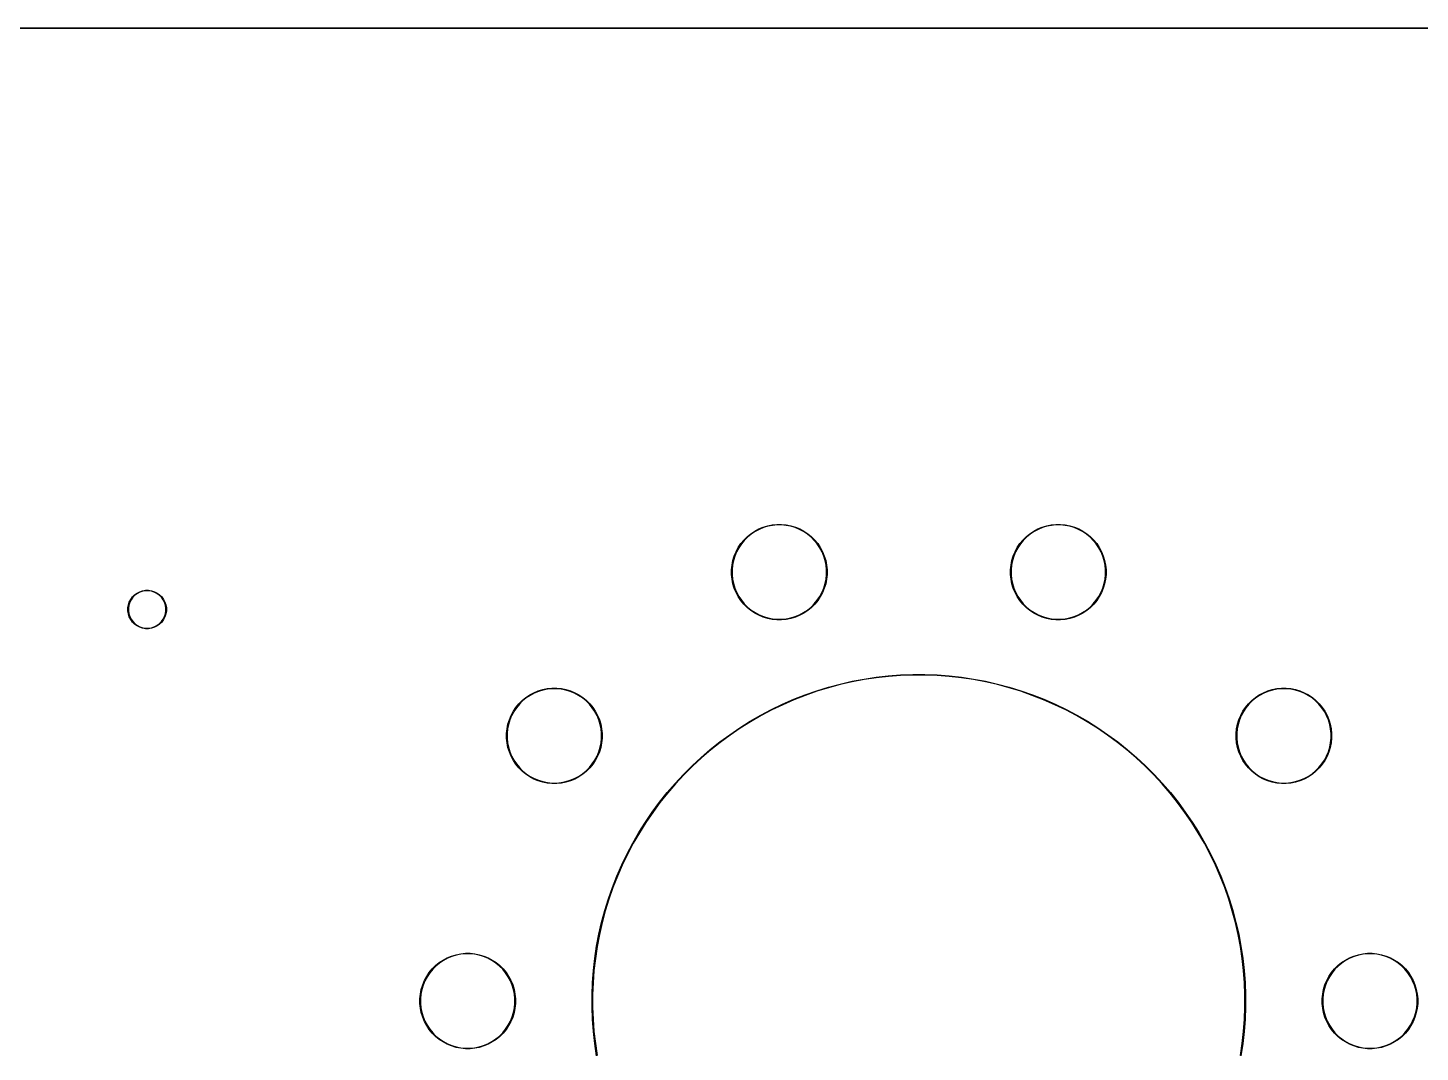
# Model space of a CAD drawing. Header units: millimetres. Extents: x 20 to 825, y -184 to -20.
# Drawn here: x 196.2 to 313.5, y -106.3 to -20 of the extents above; entities that cross this region are included whole.
import ezdxf

# ---------------------------------------------------------------- set-up
doc = ezdxf.new("R2010")
doc.units = ezdxf.units.MM
doc.layers.add('Edge.Cuts', color=254, linetype='CONTINUOUS', true_color=0xd0d2cd)

msp = doc.modelspace()

# ---------------------------------------------------------------- linework, layer by layer
at = {"layer": 'Edge.Cuts', "linetype": 'CONTINUOUS'}
for p, q in [((20, -19.975), (825, -19.975)), ((824.975, -20.025), (20.025, -20.025)), ((257.779091, -62.211443), (258.144018, -62.060285)), ((258.159248, -62.102849), (257.798419, -62.252309)), ((258.144018, -62.060285), (258.522005, -61.945624)), ((258.532989, -61.989475), (258.159248, -62.102849)), ((258.522005, -61.945624), (258.90941, -61.868565)), ((258.916043, -61.913281), (258.532989, -61.989475)), ((258.90941, -61.868565), (259.302503, -61.829848)), ((259.304721, -61.875), (258.916043, -61.913281)), ((259.302503, -61.829848), (259.697497, -61.829848)), ((259.695279, -61.875), (259.304721, -61.875)), ((260.083957, -61.913281), (259.695279, -61.875)), ((259.697497, -61.829848), (260.09059, -61.868565)), ((260.467011, -61.989475), (260.083957, -61.913281)), ((260.09059, -61.868565), (260.477995, -61.945624)), ((260.840752, -62.102849), (260.467011, -61.989475)), ((260.477995, -61.945624), (260.855982, -62.060285)), ((261.201581, -62.252309), (260.840752, -62.102849)), ((260.855982, -62.060285), (261.220909, -62.211443)), ((281.279091, -62.211443), (281.644018, -62.060285)), ((281.659248, -62.102849), (281.298419, -62.252309)), ((281.644018, -62.060285), (282.022005, -61.945624)), ((282.032989, -61.989475), (281.659248, -62.102849)), ((282.022005, -61.945624), (282.40941, -61.868565)), ((282.416043, -61.913281), (282.032989, -61.989475)), ((282.40941, -61.868565), (282.802503, -61.829848)), ((282.804721, -61.875), (282.416043, -61.913281)), ((282.802503, -61.829848), (283.197497, -61.829848)), ((283.195279, -61.875), (282.804721, -61.875)), ((283.583957, -61.913281), (283.195279, -61.875)), ((283.197497, -61.829848), (283.59059, -61.868565)), ((283.967011, -61.989475), (283.583957, -61.913281)), ((283.59059, -61.868565), (283.977995, -61.945624)), ((284.340752, -62.102849), (283.967011, -61.989475)), ((283.977995, -61.945624), (284.355982, -62.060285)), ((284.701581, -62.252309), (284.340752, -62.102849)), ((284.355982, -62.060285), (284.720909, -62.211443)), ((256.26709, -63.45231), (256.517672, -63.146975)), ((256.551167, -63.177334), (256.303399, -63.479239)), ((256.517672, -63.146975), (256.796975, -62.867672)), ((256.827334, -62.901167), (256.551167, -63.177334)), ((256.796975, -62.867672), (257.10231, -62.61709)), ((257.129239, -62.653399), (256.827334, -62.901167)), ((257.10231, -62.61709), (257.430736, -62.397642)), ((257.453977, -62.436417), (257.129239, -62.653399)), ((257.430736, -62.397642), (257.779091, -62.211443)), ((257.798419, -62.252309), (257.453977, -62.436417)), ((261.546023, -62.436417), (261.201581, -62.252309)), ((261.220909, -62.211443), (261.569264, -62.397642)), ((261.870761, -62.653399), (261.546023, -62.436417)), ((261.569264, -62.397642), (261.89769, -62.61709)), ((262.172666, -62.901167), (261.870761, -62.653399)), ((261.89769, -62.61709), (262.203025, -62.867672)), ((262.448833, -63.177334), (262.172666, -62.901167)), ((262.203025, -62.867672), (262.482328, -63.146975)), ((262.696601, -63.479239), (262.448833, -63.177334)), ((262.482328, -63.146975), (262.73291, -63.45231)), ((279.76709, -63.45231), (280.017672, -63.146975)), ((280.051167, -63.177334), (279.803399, -63.479239)), ((280.017672, -63.146975), (280.296975, -62.867672)), ((280.327334, -62.901167), (280.051167, -63.177334)), ((280.296975, -62.867672), (280.60231, -62.61709)), ((280.629239, -62.653399), (280.327334, -62.901167)), ((280.60231, -62.61709), (280.930736, -62.397642)), ((280.953977, -62.436417), (280.629239, -62.653399)), ((280.930736, -62.397642), (281.279091, -62.211443)), ((281.298419, -62.252309), (280.953977, -62.436417)), ((285.046023, -62.436417), (284.701581, -62.252309)), ((284.720909, -62.211443), (285.069264, -62.397642)), ((285.370761, -62.653399), (285.046023, -62.436417)), ((285.069264, -62.397642), (285.39769, -62.61709)), ((285.672666, -62.901167), (285.370761, -62.653399)), ((285.39769, -62.61709), (285.703025, -62.867672)), ((285.948833, -63.177334), (285.672666, -62.901167)), ((285.703025, -62.867672), (285.982328, -63.146975)), ((286.196601, -63.479239), (285.948833, -63.177334)), ((285.982328, -63.146975), (286.23291, -63.45231)), ((255.595624, -64.872005), (255.710285, -64.494018)), ((255.710285, -64.494018), (255.861443, -64.129091)), ((255.902309, -64.148419), (255.752849, -64.509248)), ((255.861443, -64.129091), (256.047642, -63.780736)), ((256.086417, -63.803977), (255.902309, -64.148419)), ((256.047642, -63.780736), (256.26709, -63.45231)), ((256.303399, -63.479239), (256.086417, -63.803977)), ((262.913583, -63.803977), (262.696601, -63.479239)), ((262.73291, -63.45231), (262.952358, -63.780736)), ((263.097691, -64.148419), (262.913583, -63.803977)), ((262.952358, -63.780736), (263.138557, -64.129091)), ((263.247151, -64.509248), (263.097691, -64.148419)), ((263.138557, -64.129091), (263.289715, -64.494018)), ((263.289715, -64.494018), (263.404376, -64.872005)), ((279.095624, -64.872005), (279.210285, -64.494018)), ((279.210285, -64.494018), (279.361443, -64.129091)), ((279.402309, -64.148419), (279.252849, -64.509248)), ((279.361443, -64.129091), (279.547642, -63.780736)), ((279.586417, -63.803977), (279.402309, -64.148419)), ((279.547642, -63.780736), (279.76709, -63.45231)), ((279.803399, -63.479239), (279.586417, -63.803977)), ((286.413583, -63.803977), (286.196601, -63.479239)), ((286.23291, -63.45231), (286.452358, -63.780736)), ((286.597691, -64.148419), (286.413583, -63.803977)), ((286.452358, -63.780736), (286.638557, -64.129091)), ((286.747151, -64.509248), (286.597691, -64.148419)), ((286.638557, -64.129091), (286.789715, -64.494018)), ((286.789715, -64.494018), (286.904376, -64.872005)), ((255.479848, -65.652503), (255.518565, -65.25941)), ((255.479848, -65.654721), (255.479848, -65.652503)), ((255.479848, -66.047497), (255.479848, -65.654721)), ((255.518565, -65.25941), (255.595624, -64.872005)), ((255.563281, -65.266043), (255.525, -65.654721)), ((255.525, -65.654721), (255.525, -66.045279)), ((255.639475, -64.882989), (255.563281, -65.266043)), ((255.752849, -64.509248), (255.639475, -64.882989)), ((263.360525, -64.882989), (263.247151, -64.509248)), ((263.436719, -65.266043), (263.360525, -64.882989)), ((263.404376, -64.872005), (263.481435, -65.25941)), ((263.475, -65.654721), (263.436719, -65.266043)), ((263.475, -66.045279), (263.475, -65.654721)), ((263.481435, -65.25941), (263.520152, -65.652503)), ((263.520152, -65.652503), (263.520152, -66.047497)), ((278.979848, -65.652503), (279.018565, -65.25941)), ((278.979848, -65.654721), (278.979848, -65.652503)), ((278.979848, -66.047497), (278.979848, -65.654721)), ((279.018565, -65.25941), (279.095624, -64.872005)), ((279.063281, -65.266043), (279.025, -65.654721)), ((279.025, -65.654721), (279.025, -66.045279)), ((279.139475, -64.882989), (279.063281, -65.266043)), ((279.252849, -64.509248), (279.139475, -64.882989)), ((286.860525, -64.882989), (286.747151, -64.509248)), ((286.936719, -65.266043), (286.860525, -64.882989)), ((286.904376, -64.872005), (286.981435, -65.25941)), ((286.975, -65.654721), (286.936719, -65.266043)), ((286.975, -66.045279), (286.975, -65.654721)), ((286.981435, -65.25941), (287.020152, -65.652503)), ((287.020152, -65.652503), (287.020152, -66.047497)), ((255.518565, -66.44059), (255.479848, -66.047497)), ((255.595624, -66.827995), (255.518565, -66.44059)), ((255.525, -66.045279), (255.563281, -66.433957)), ((255.563281, -66.433957), (255.639475, -66.817011)), ((255.710285, -67.205982), (255.595624, -66.827995)), ((255.639475, -66.817011), (255.752849, -67.190752)), ((263.247151, -67.190752), (263.360525, -66.817011)), ((263.404376, -66.827995), (263.289715, -67.205982)), ((263.360525, -66.817011), (263.436719, -66.433957)), ((263.481435, -66.44059), (263.404376, -66.827995)), ((263.436719, -66.433957), (263.475, -66.045279)), ((263.520152, -66.047497), (263.481435, -66.44059)), ((279.018565, -66.44059), (278.979848, -66.047497)), ((279.095624, -66.827995), (279.018565, -66.44059)), ((279.025, -66.045279), (279.063281, -66.433957)), ((279.063281, -66.433957), (279.139475, -66.817011)), ((279.210285, -67.205982), (279.095624, -66.827995)), ((279.139475, -66.817011), (279.252849, -67.190752)), ((286.747151, -67.190752), (286.860525, -66.817011)), ((286.904376, -66.827995), (286.789715, -67.205982)), ((286.860525, -66.817011), (286.936719, -66.433957)), ((286.981435, -66.44059), (286.904376, -66.827995)), ((286.936719, -66.433957), (286.975, -66.045279)), ((287.020152, -66.047497), (286.981435, -66.44059)), ((204.86446, -68.15094), (205.01434, -67.944647)), ((205.048657, -67.973957), (204.902939, -68.17452)), ((205.01434, -67.944647), (205.194647, -67.76434)), ((205.223957, -67.798657), (205.048657, -67.973957)), ((205.194647, -67.76434), (205.40094, -67.61446)), ((205.42452, -67.652939), (205.223957, -67.798657)), ((205.40094, -67.61446), (205.628139, -67.498696)), ((205.64541, -67.54039), (205.42452, -67.652939)), ((205.628139, -67.498696), (205.870651, -67.419899)), ((205.881187, -67.463782), (205.64541, -67.54039)), ((205.870651, -67.419899), (206.122504, -67.380009)), ((206.126045, -67.425), (205.881187, -67.463782)), ((206.122504, -67.380009), (206.377496, -67.380009)), ((206.373955, -67.425), (206.126045, -67.425)), ((206.618813, -67.463782), (206.373955, -67.425)), ((206.377496, -67.380009), (206.629349, -67.419899)), ((206.85459, -67.54039), (206.618813, -67.463782)), ((206.629349, -67.419899), (206.871861, -67.498696)), ((207.07548, -67.652939), (206.85459, -67.54039)), ((206.871861, -67.498696), (207.09906, -67.61446)), ((207.276043, -67.798657), (207.07548, -67.652939)), ((207.09906, -67.61446), (207.305353, -67.76434)), ((207.451343, -67.973957), (207.276043, -67.798657)), ((207.305353, -67.76434), (207.48566, -67.944647)), ((207.597061, -68.17452), (207.451343, -67.973957)), ((207.48566, -67.944647), (207.63554, -68.15094)), ((255.861443, -67.570909), (255.710285, -67.205982)), ((255.752849, -67.190752), (255.902309, -67.551581)), ((256.047642, -67.919264), (255.861443, -67.570909)), ((255.902309, -67.551581), (256.086417, -67.896023)), ((256.26709, -68.24769), (256.047642, -67.919264)), ((256.086417, -67.896023), (256.303399, -68.220761)), ((262.696601, -68.220761), (262.913583, -67.896023)), ((262.952358, -67.919264), (262.73291, -68.24769)), ((262.913583, -67.896023), (263.097691, -67.551581)), ((263.138557, -67.570909), (262.952358, -67.919264)), ((263.097691, -67.551581), (263.247151, -67.190752)), ((263.289715, -67.205982), (263.138557, -67.570909)), ((279.361443, -67.570909), (279.210285, -67.205982)), ((279.252849, -67.190752), (279.402309, -67.551581)), ((279.547642, -67.919264), (279.361443, -67.570909)), ((279.402309, -67.551581), (279.586417, -67.896023)), ((279.76709, -68.24769), (279.547642, -67.919264)), ((279.586417, -67.896023), (279.803399, -68.220761)), ((286.196601, -68.220761), (286.413583, -67.896023)), ((286.452358, -67.919264), (286.23291, -68.24769)), ((286.413583, -67.896023), (286.597691, -67.551581)), ((286.638557, -67.570909), (286.452358, -67.919264)), ((286.597691, -67.551581), (286.747151, -67.190752)), ((286.789715, -67.205982), (286.638557, -67.570909)), ((204.630009, -68.872504), (204.669899, -68.620651)), ((204.630009, -68.876045), (204.630009, -68.872504)), ((204.630009, -69.127496), (204.630009, -68.876045)), ((204.669899, -69.379349), (204.630009, -69.127496)), ((204.669899, -68.620651), (204.748696, -68.378139)), ((204.713782, -68.631187), (204.675, -68.876045)), ((204.675, -68.876045), (204.675, -69.123955)), ((204.675, -69.123955), (204.713782, -69.368813)), ((204.79039, -68.39541), (204.713782, -68.631187)), ((204.748696, -68.378139), (204.86446, -68.15094)), ((204.902939, -68.17452), (204.79039, -68.39541)), ((207.70961, -68.39541), (207.597061, -68.17452)), ((207.63554, -68.15094), (207.751304, -68.378139)), ((207.786218, -68.631187), (207.70961, -68.39541)), ((207.751304, -68.378139), (207.830101, -68.620651)), ((207.825, -68.876045), (207.786218, -68.631187)), ((207.786218, -69.368813), (207.825, -69.123955)), ((207.825, -69.123955), (207.825, -68.876045)), ((207.830101, -68.620651), (207.869991, -68.872504)), ((207.869991, -69.127496), (207.830101, -69.379349)), ((207.869991, -68.872504), (207.869991, -69.127496)), ((256.517672, -68.553025), (256.26709, -68.24769)), ((256.303399, -68.220761), (256.551167, -68.522666)), ((256.796975, -68.832328), (256.517672, -68.553025)), ((256.551167, -68.522666), (256.827334, -68.798833)), ((257.10231, -69.08291), (256.796975, -68.832328)), ((256.827334, -68.798833), (257.129239, -69.046601)), ((257.430736, -69.302358), (257.10231, -69.08291)), ((257.129239, -69.046601), (257.453977, -69.263583)), ((261.546023, -69.263583), (261.870761, -69.046601)), ((261.89769, -69.08291), (261.569264, -69.302358)), ((261.870761, -69.046601), (262.172666, -68.798833)), ((262.203025, -68.832328), (261.89769, -69.08291)), ((262.172666, -68.798833), (262.448833, -68.522666)), ((262.482328, -68.553025), (262.203025, -68.832328)), ((262.448833, -68.522666), (262.696601, -68.220761)), ((262.73291, -68.24769), (262.482328, -68.553025)), ((280.017672, -68.553025), (279.76709, -68.24769)), ((279.803399, -68.220761), (280.051167, -68.522666)), ((280.296975, -68.832328), (280.017672, -68.553025)), ((280.051167, -68.522666), (280.327334, -68.798833)), ((280.60231, -69.08291), (280.296975, -68.832328)), ((280.327334, -68.798833), (280.629239, -69.046601)), ((280.930736, -69.302358), (280.60231, -69.08291)), ((280.629239, -69.046601), (280.953977, -69.263583)), ((285.046023, -69.263583), (285.370761, -69.046601)), ((285.39769, -69.08291), (285.069264, -69.302358)), ((285.370761, -69.046601), (285.672666, -68.798833)), ((285.703025, -68.832328), (285.39769, -69.08291)), ((285.672666, -68.798833), (285.948833, -68.522666)), ((285.982328, -68.553025), (285.703025, -68.832328)), ((285.948833, -68.522666), (286.196601, -68.220761)), ((286.23291, -68.24769), (285.982328, -68.553025)), ((204.748696, -69.621861), (204.669899, -69.379349)), ((204.713782, -69.368813), (204.79039, -69.60459)), ((204.86446, -69.84906), (204.748696, -69.621861)), ((204.79039, -69.60459), (204.902939, -69.82548)), ((205.01434, -70.055353), (204.86446, -69.84906)), ((204.902939, -69.82548), (205.048657, -70.026043)), ((205.194647, -70.23566), (205.01434, -70.055353)), ((205.048657, -70.026043), (205.223957, -70.201343)), ((205.40094, -70.38554), (205.194647, -70.23566)), ((205.223957, -70.201343), (205.42452, -70.347061)), ((205.42452, -70.347061), (205.64541, -70.45961)), ((206.85459, -70.45961), (207.07548, -70.347061)), ((207.07548, -70.347061), (207.276043, -70.201343)), ((207.305353, -70.23566), (207.09906, -70.38554)), ((207.276043, -70.201343), (207.451343, -70.026043)), ((207.48566, -70.055353), (207.305353, -70.23566)), ((207.451343, -70.026043), (207.597061, -69.82548)), ((207.63554, -69.84906), (207.48566, -70.055353)), ((207.597061, -69.82548), (207.70961, -69.60459)), ((207.751304, -69.621861), (207.63554, -69.84906)), ((207.70961, -69.60459), (207.786218, -69.368813)), ((207.830101, -69.379349), (207.751304, -69.621861)), ((257.779091, -69.488557), (257.430736, -69.302358)), ((257.453977, -69.263583), (257.798419, -69.447691)), ((258.144018, -69.639715), (257.779091, -69.488557)), ((257.798419, -69.447691), (258.159248, -69.597151)), ((258.522005, -69.754376), (258.144018, -69.639715)), ((258.159248, -69.597151), (258.532989, -69.710525)), ((258.90941, -69.831435), (258.522005, -69.754376)), ((258.532989, -69.710525), (258.916043, -69.786719)), ((259.302503, -69.870152), (258.90941, -69.831435)), ((258.916043, -69.786719), (259.304721, -69.825)), ((259.697497, -69.870152), (259.302503, -69.870152)), ((259.304721, -69.825), (259.695279, -69.825)), ((259.695279, -69.825), (260.083957, -69.786719)), ((260.09059, -69.831435), (259.697497, -69.870152)), ((260.083957, -69.786719), (260.467011, -69.710525)), ((260.477995, -69.754376), (260.09059, -69.831435)), ((260.467011, -69.710525), (260.840752, -69.597151)), ((260.855982, -69.639715), (260.477995, -69.754376)), ((260.840752, -69.597151), (261.201581, -69.447691)), ((261.220909, -69.488557), (260.855982, -69.639715)), ((261.201581, -69.447691), (261.546023, -69.263583)), ((261.569264, -69.302358), (261.220909, -69.488557)), ((281.279091, -69.488557), (280.930736, -69.302358)), ((280.953977, -69.263583), (281.298419, -69.447691)), ((281.644018, -69.639715), (281.279091, -69.488557)), ((281.298419, -69.447691), (281.659248, -69.597151)), ((282.022005, -69.754376), (281.644018, -69.639715)), ((281.659248, -69.597151), (282.032989, -69.710525)), ((282.40941, -69.831435), (282.022005, -69.754376)), ((282.032989, -69.710525), (282.416043, -69.786719)), ((282.802503, -69.870152), (282.40941, -69.831435)), ((282.416043, -69.786719), (282.804721, -69.825)), ((283.197497, -69.870152), (282.802503, -69.870152)), ((282.804721, -69.825), (283.195279, -69.825)), ((283.195279, -69.825), (283.583957, -69.786719)), ((283.59059, -69.831435), (283.197497, -69.870152)), ((283.583957, -69.786719), (283.967011, -69.710525)), ((283.977995, -69.754376), (283.59059, -69.831435)), ((283.967011, -69.710525), (284.340752, -69.597151)), ((284.355982, -69.639715), (283.977995, -69.754376)), ((284.340752, -69.597151), (284.701581, -69.447691)), ((284.720909, -69.488557), (284.355982, -69.639715)), ((284.701581, -69.447691), (285.046023, -69.263583)), ((285.069264, -69.302358), (284.720909, -69.488557)), ((205.628139, -70.501304), (205.40094, -70.38554)), ((205.870651, -70.580101), (205.628139, -70.501304)), ((205.64541, -70.45961), (205.881187, -70.536218)), ((206.122504, -70.619991), (205.870651, -70.580101)), ((205.881187, -70.536218), (206.126045, -70.575)), ((206.377496, -70.619991), (206.122504, -70.619991)), ((206.126045, -70.575), (206.373955, -70.575)), ((206.373955, -70.575), (206.618813, -70.536218)), ((206.629349, -70.580101), (206.377496, -70.619991)), ((206.618813, -70.536218), (206.85459, -70.45961)), ((206.871861, -70.501304), (206.629349, -70.580101)), ((207.09906, -70.38554), (206.871861, -70.501304)), ((264.6244, -75.284329), (265.627964, -75.055273)), ((265.627964, -75.055273), (266.639391, -74.8639)), ((266.646962, -74.908457), (265.637195, -75.099515)), ((266.639391, -74.8639), (267.657267, -74.71048)), ((267.663166, -74.755289), (266.646962, -74.908457)), ((267.657267, -74.71048), (268.680167, -74.595227)), ((268.684386, -74.640225), (267.663166, -74.755289)), ((268.680167, -74.595227), (269.706661, -74.518302)), ((269.709195, -74.563426), (268.684386, -74.640225)), ((269.706661, -74.518302), (270.735314, -74.479812)), ((270.736159, -74.525), (269.709195, -74.563426)), ((270.735314, -74.479812), (271.764686, -74.479812)), ((271.763841, -74.525), (270.736159, -74.525)), ((272.790805, -74.563426), (271.763841, -74.525)), ((271.764686, -74.479812), (272.793339, -74.518302)), ((273.815614, -74.640225), (272.790805, -74.563426)), ((272.793339, -74.518302), (273.819833, -74.595227)), ((274.836834, -74.755289), (273.815614, -74.640225)), ((273.819833, -74.595227), (274.842733, -74.71048)), ((275.853038, -74.908457), (274.836834, -74.755289)), ((274.842733, -74.71048), (275.860609, -74.8639)), ((276.862805, -75.099515), (275.853038, -74.908457)), ((275.860609, -74.8639), (276.872036, -75.055273)), ((276.872036, -75.055273), (277.8756, -75.284329)), ((238.15231, -76.41709), (238.480736, -76.197642)), ((238.480736, -76.197642), (238.829091, -76.011443)), ((238.848419, -76.052309), (238.503977, -76.236417)), ((238.829091, -76.011443), (239.194018, -75.860285)), ((239.209248, -75.902849), (238.848419, -76.052309)), ((239.194018, -75.860285), (239.572005, -75.745624)), ((239.582989, -75.789475), (239.209248, -75.902849)), ((239.572005, -75.745624), (239.95941, -75.668565)), ((239.966043, -75.713281), (239.582989, -75.789475)), ((239.95941, -75.668565), (240.352503, -75.629848)), ((240.354721, -75.675), (239.966043, -75.713281)), ((240.352503, -75.629848), (240.747497, -75.629848)), ((240.745279, -75.675), (240.354721, -75.675)), ((241.133957, -75.713281), (240.745279, -75.675)), ((240.747497, -75.629848), (241.14059, -75.668565)), ((241.517011, -75.789475), (241.133957, -75.713281)), ((241.14059, -75.668565), (241.527995, -75.745624)), ((241.890752, -75.902849), (241.517011, -75.789475)), ((241.527995, -75.745624), (241.905982, -75.860285)), ((242.251581, -76.052309), (241.890752, -75.902849)), ((241.905982, -75.860285), (242.270909, -76.011443)), ((242.596023, -76.236417), (242.251581, -76.052309)), ((242.270909, -76.011443), (242.619264, -76.197642)), ((242.619264, -76.197642), (242.94769, -76.41709)), ((260.716639, -76.570216), (261.674854, -76.194144)), ((261.674854, -76.194144), (262.646462, -75.854164)), ((262.660589, -75.897094), (261.690576, -76.236516)), ((262.646462, -75.854164), (263.630103, -75.550751)), ((263.642614, -75.594179), (262.660589, -75.897094)), ((263.630103, -75.550751), (264.6244, -75.284329)), ((264.635279, -75.328196), (263.642614, -75.594179)), ((265.637195, -75.099515), (264.635279, -75.328196)), ((277.864721, -75.328196), (276.862805, -75.099515)), ((278.857386, -75.594179), (277.864721, -75.328196)), ((277.8756, -75.284329), (278.869897, -75.550751)), ((279.839411, -75.897094), (278.857386, -75.594179)), ((278.869897, -75.550751), (279.853538, -75.854164)), ((280.809424, -76.236516), (279.839411, -75.897094)), ((279.853538, -75.854164), (280.825146, -76.194144)), ((280.825146, -76.194144), (281.783361, -76.570216)), ((299.60231, -76.41709), (299.930736, -76.197642)), ((299.930736, -76.197642), (300.279091, -76.011443)), ((300.298419, -76.052309), (299.953977, -76.236417)), ((300.279091, -76.011443), (300.644018, -75.860285)), ((300.659248, -75.902849), (300.298419, -76.052309)), ((300.644018, -75.860285), (301.022005, -75.745624)), ((301.032989, -75.789475), (300.659248, -75.902849)), ((301.022005, -75.745624), (301.40941, -75.668565)), ((301.416043, -75.713281), (301.032989, -75.789475)), ((301.40941, -75.668565), (301.802503, -75.629848)), ((301.804721, -75.675), (301.416043, -75.713281)), ((301.802503, -75.629848), (302.197497, -75.629848)), ((302.195279, -75.675), (301.804721, -75.675)), ((302.583957, -75.713281), (302.195279, -75.675)), ((302.197497, -75.629848), (302.59059, -75.668565)), ((302.967011, -75.789475), (302.583957, -75.713281)), ((302.59059, -75.668565), (302.977995, -75.745624)), ((303.340752, -75.902849), (302.967011, -75.789475)), ((302.977995, -75.745624), (303.355982, -75.860285)), ((303.701581, -76.052309), (303.340752, -75.902849)), ((303.355982, -75.860285), (303.720909, -76.011443)), ((304.046023, -76.236417), (303.701581, -76.052309)), ((303.720909, -76.011443), (304.069264, -76.197642)), ((304.069264, -76.197642), (304.39769, -76.41709)), ((237.097642, -77.580736), (237.31709, -77.25231)), ((237.353399, -77.279239), (237.136417, -77.603977)), ((237.31709, -77.25231), (237.567672, -76.946975)), ((237.601167, -76.977334), (237.353399, -77.279239)), ((237.567672, -76.946975), (237.846975, -76.667672)), ((237.877334, -76.701167), (237.601167, -76.977334)), ((237.846975, -76.667672), (238.15231, -76.41709)), ((238.179239, -76.453399), (237.877334, -76.701167)), ((238.503977, -76.236417), (238.179239, -76.453399)), ((242.920761, -76.453399), (242.596023, -76.236417)), ((243.222666, -76.701167), (242.920761, -76.453399)), ((242.94769, -76.41709), (243.253025, -76.667672)), ((243.498833, -76.977334), (243.222666, -76.701167)), ((243.253025, -76.667672), (243.532328, -76.946975)), ((243.746601, -77.279239), (243.498833, -76.977334)), ((243.532328, -76.946975), (243.78291, -77.25231)), ((243.963583, -77.603977), (243.746601, -77.279239)), ((243.78291, -77.25231), (244.002358, -77.580736)), ((258.845722, -77.428482), (259.773154, -76.981854)), ((259.791999, -77.022933), (258.866089, -77.468827)), ((259.773154, -76.981854), (260.716639, -76.570216)), ((260.733934, -76.611971), (259.791999, -77.022933)), ((261.690576, -76.236516), (260.733934, -76.611971)), ((281.766066, -76.611971), (280.809424, -76.236516)), ((282.708001, -77.022933), (281.766066, -76.611971)), ((281.783361, -76.570216), (282.726846, -76.981854)), ((283.633911, -77.468827), (282.708001, -77.022933)), ((282.726846, -76.981854), (283.654278, -77.428482)), ((298.547642, -77.580736), (298.76709, -77.25231)), ((298.803399, -77.279239), (298.586417, -77.603977)), ((298.76709, -77.25231), (299.017672, -76.946975)), ((299.051167, -76.977334), (298.803399, -77.279239)), ((299.017672, -76.946975), (299.296975, -76.667672)), ((299.327334, -76.701167), (299.051167, -76.977334)), ((299.296975, -76.667672), (299.60231, -76.41709)), ((299.629239, -76.453399), (299.327334, -76.701167)), ((299.953977, -76.236417), (299.629239, -76.453399)), ((304.370761, -76.453399), (304.046023, -76.236417)), ((304.672666, -76.701167), (304.370761, -76.453399)), ((304.39769, -76.41709), (304.703025, -76.667672)), ((304.948833, -76.977334), (304.672666, -76.701167)), ((304.703025, -76.667672), (304.982328, -76.946975)), ((305.196601, -77.279239), (304.948833, -76.977334)), ((304.982328, -76.946975), (305.23291, -77.25231)), ((305.413583, -77.603977), (305.196601, -77.279239)), ((305.23291, -77.25231), (305.452358, -77.580736)), ((236.645624, -78.672005), (236.760285, -78.294018)), ((236.802849, -78.309248), (236.689475, -78.682989)), ((236.760285, -78.294018), (236.911443, -77.929091)), ((236.952309, -77.948419), (236.802849, -78.309248)), ((236.911443, -77.929091), (237.097642, -77.580736)), ((237.136417, -77.603977), (236.952309, -77.948419)), ((244.147691, -77.948419), (243.963583, -77.603977)), ((244.002358, -77.580736), (244.188557, -77.929091)), ((244.297151, -78.309248), (244.147691, -77.948419)), ((244.188557, -77.929091), (244.339715, -78.294018)), ((244.410525, -78.682989), (244.297151, -78.309248)), ((244.339715, -78.294018), (244.454376, -78.672005)), ((256.17258, -78.971821), (257.044175, -78.424162)), ((257.0675, -78.462872), (256.197337, -79.009632)), ((257.044175, -78.424162), (257.935638, -77.909475)), ((257.957499, -77.949031), (257.0675, -78.462872)), ((257.935638, -77.909475), (258.845722, -77.428482)), ((258.866089, -77.468827), (257.957499, -77.949031)), ((284.542501, -77.949031), (283.633911, -77.468827)), ((283.654278, -77.428482), (284.564362, -77.909475)), ((285.4325, -78.462872), (284.542501, -77.949031)), ((284.564362, -77.909475), (285.455825, -78.424162)), ((286.302663, -79.009632), (285.4325, -78.462872)), ((285.455825, -78.424162), (286.32742, -78.971821)), ((298.095624, -78.672005), (298.210285, -78.294018)), ((298.252849, -78.309248), (298.139475, -78.682989)), ((298.210285, -78.294018), (298.361443, -77.929091)), ((298.402309, -77.948419), (298.252849, -78.309248)), ((298.361443, -77.929091), (298.547642, -77.580736)), ((298.586417, -77.603977), (298.402309, -77.948419)), ((305.597691, -77.948419), (305.413583, -77.603977)), ((305.452358, -77.580736), (305.638557, -77.929091)), ((305.747151, -78.309248), (305.597691, -77.948419)), ((305.638557, -77.929091), (305.789715, -78.294018)), ((305.860525, -78.682989), (305.747151, -78.309248)), ((305.789715, -78.294018), (305.904376, -78.672005)), ((236.529848, -79.452503), (236.568565, -79.05941)), ((236.529848, -79.454721), (236.529848, -79.452503)), ((236.529848, -79.847497), (236.529848, -79.454721)), ((236.568565, -79.05941), (236.645624, -78.672005)), ((236.613281, -79.066043), (236.575, -79.454721)), ((236.575, -79.454721), (236.575, -79.845279)), ((236.689475, -78.682989), (236.613281, -79.066043)), ((244.486719, -79.066043), (244.410525, -78.682989)), ((244.454376, -78.672005), (244.531435, -79.05941)), ((244.525, -79.454721), (244.486719, -79.066043)), ((244.525, -79.845279), (244.525, -79.454721)), ((244.531435, -79.05941), (244.570152, -79.452503)), ((244.570152, -79.452503), (244.570152, -79.847497)), ((254.493842, -80.162949), (255.322073, -79.551687)), ((255.348226, -79.588546), (254.521355, -80.198805)), ((255.322073, -79.551687), (256.17258, -78.971821)), ((256.197337, -79.009632), (255.348226, -79.588546)), ((287.151774, -79.588546), (286.302663, -79.009632)), ((286.32742, -78.971821), (287.177927, -79.551687)), ((287.978645, -80.198805), (287.151774, -79.588546)), ((287.177927, -79.551687), (288.006158, -80.162949)), ((297.979848, -79.452503), (298.018565, -79.05941)), ((297.979848, -79.454721), (297.979848, -79.452503)), ((297.979848, -79.847497), (297.979848, -79.454721)), ((298.018565, -79.05941), (298.095624, -78.672005)), ((298.063281, -79.066043), (298.025, -79.454721)), ((298.025, -79.454721), (298.025, -79.845279)), ((298.139475, -78.682989), (298.063281, -79.066043)), ((305.936719, -79.066043), (305.860525, -78.682989)), ((305.904376, -78.672005), (305.981435, -79.05941)), ((305.975, -79.454721), (305.936719, -79.066043)), ((305.975, -79.845279), (305.975, -79.454721)), ((305.981435, -79.05941), (306.020152, -79.452503)), ((306.020152, -79.452503), (306.020152, -79.847497)), ((236.568565, -80.24059), (236.529848, -79.847497)), ((236.645624, -80.627995), (236.568565, -80.24059)), ((236.575, -79.845279), (236.613281, -80.233957)), ((236.613281, -80.233957), (236.689475, -80.617011)), ((236.760285, -81.005982), (236.645624, -80.627995)), ((236.689475, -80.617011), (236.802849, -80.990752)), ((244.297151, -80.990752), (244.410525, -80.617011)), ((244.454376, -80.627995), (244.339715, -81.005982)), ((244.410525, -80.617011), (244.486719, -80.233957)), ((244.531435, -80.24059), (244.454376, -80.627995)), ((244.486719, -80.233957), (244.525, -79.845279)), ((244.570152, -79.847497), (244.531435, -80.24059)), ((252.90881, -81.476199), (253.689046, -80.804753)), ((253.71788, -80.839554), (252.938926, -81.509899)), ((253.689046, -80.804753), (254.493842, -80.162949)), ((254.521355, -80.198805), (253.71788, -80.839554)), ((288.78212, -80.839554), (287.978645, -80.198805)), ((288.006158, -80.162949), (288.810954, -80.804753)), ((289.561074, -81.509899), (288.78212, -80.839554)), ((288.810954, -80.804753), (289.59119, -81.476199)), ((298.018565, -80.24059), (297.979848, -79.847497)), ((298.095624, -80.627995), (298.018565, -80.24059)), ((298.025, -79.845279), (298.063281, -80.233957)), ((298.063281, -80.233957), (298.139475, -80.617011)), ((298.210285, -81.005982), (298.095624, -80.627995)), ((298.139475, -80.617011), (298.252849, -80.990752)), ((305.747151, -80.990752), (305.860525, -80.617011)), ((305.904376, -80.627995), (305.789715, -81.005982)), ((305.860525, -80.617011), (305.936719, -80.233957)), ((305.981435, -80.24059), (305.904376, -80.627995)), ((305.936719, -80.233957), (305.975, -79.845279)), ((306.020152, -79.847497), (305.981435, -80.24059)), ((236.911443, -81.370909), (236.760285, -81.005982)), ((236.802849, -80.990752), (236.952309, -81.351581)), ((237.097642, -81.719264), (236.911443, -81.370909)), ((236.952309, -81.351581), (237.136417, -81.696023)), ((237.31709, -82.04769), (237.097642, -81.719264)), ((237.136417, -81.696023), (237.353399, -82.020761)), ((237.567672, -82.353025), (237.31709, -82.04769)), ((237.353399, -82.020761), (237.601167, -82.322666)), ((243.498833, -82.322666), (243.746601, -82.020761)), ((243.78291, -82.04769), (243.532328, -82.353025)), ((243.746601, -82.020761), (243.963583, -81.696023)), ((244.002358, -81.719264), (243.78291, -82.04769)), ((243.963583, -81.696023), (244.147691, -81.351581)), ((244.188557, -81.370909), (244.002358, -81.719264)), ((244.147691, -81.351581), (244.297151, -80.990752)), ((244.339715, -81.005982), (244.188557, -81.370909)), ((252.154227, -82.176351), (252.90881, -81.476199)), ((252.938926, -81.509899), (252.185581, -82.2089)), ((290.314419, -82.2089), (289.561074, -81.509899)), ((289.59119, -81.476199), (290.345773, -82.176351)), ((298.361443, -81.370909), (298.210285, -81.005982)), ((298.252849, -80.990752), (298.402309, -81.351581)), ((298.547642, -81.719264), (298.361443, -81.370909)), ((298.402309, -81.351581), (298.586417, -81.696023)), ((298.76709, -82.04769), (298.547642, -81.719264)), ((298.586417, -81.696023), (298.803399, -82.020761)), ((299.017672, -82.353025), (298.76709, -82.04769)), ((298.803399, -82.020761), (299.051167, -82.322666)), ((304.948833, -82.322666), (305.196601, -82.020761)), ((305.23291, -82.04769), (304.982328, -82.353025)), ((305.196601, -82.020761), (305.413583, -81.696023)), ((305.452358, -81.719264), (305.23291, -82.04769)), ((305.413583, -81.696023), (305.597691, -81.351581)), ((305.638557, -81.370909), (305.452358, -81.719264)), ((305.597691, -81.351581), (305.747151, -80.990752)), ((305.789715, -81.005982), (305.638557, -81.370909)), ((237.846975, -82.632328), (237.567672, -82.353025)), ((237.601167, -82.322666), (237.877334, -82.598833)), ((238.15231, -82.88291), (237.846975, -82.632328)), ((237.877334, -82.598833), (238.179239, -82.846601)), ((238.480736, -83.102358), (238.15231, -82.88291)), ((238.179239, -82.846601), (238.503977, -83.063583)), ((238.829091, -83.288557), (238.480736, -83.102358)), ((238.503977, -83.063583), (238.848419, -83.247691)), ((238.848419, -83.247691), (239.209248, -83.397151)), ((241.890752, -83.397151), (242.251581, -83.247691)), ((242.251581, -83.247691), (242.596023, -83.063583)), ((242.619264, -83.102358), (242.270909, -83.288557)), ((242.596023, -83.063583), (242.920761, -82.846601)), ((242.94769, -82.88291), (242.619264, -83.102358)), ((242.920761, -82.846601), (243.222666, -82.598833)), ((243.253025, -82.632328), (242.94769, -82.88291)), ((243.222666, -82.598833), (243.498833, -82.322666)), ((243.532328, -82.353025), (243.253025, -82.632328)), ((250.726199, -83.65881), (251.426351, -82.904227)), ((251.4589, -82.935581), (250.759899, -83.688926)), ((251.426351, -82.904227), (252.154227, -82.176351)), ((252.185581, -82.2089), (251.4589, -82.935581)), ((291.0411, -82.935581), (290.314419, -82.2089)), ((290.345773, -82.176351), (291.073649, -82.904227)), ((291.740101, -83.688926), (291.0411, -82.935581)), ((291.073649, -82.904227), (291.773801, -83.65881)), ((299.296975, -82.632328), (299.017672, -82.353025)), ((299.051167, -82.322666), (299.327334, -82.598833)), ((299.60231, -82.88291), (299.296975, -82.632328)), ((299.327334, -82.598833), (299.629239, -82.846601)), ((299.930736, -83.102358), (299.60231, -82.88291)), ((299.629239, -82.846601), (299.953977, -83.063583)), ((300.279091, -83.288557), (299.930736, -83.102358)), ((299.953977, -83.063583), (300.298419, -83.247691)), ((300.298419, -83.247691), (300.659248, -83.397151)), ((303.340752, -83.397151), (303.701581, -83.247691)), ((303.701581, -83.247691), (304.046023, -83.063583)), ((304.069264, -83.102358), (303.720909, -83.288557)), ((304.046023, -83.063583), (304.370761, -82.846601)), ((304.39769, -82.88291), (304.069264, -83.102358)), ((304.370761, -82.846601), (304.672666, -82.598833)), ((304.703025, -82.632328), (304.39769, -82.88291)), ((304.672666, -82.598833), (304.948833, -82.322666)), ((304.982328, -82.353025), (304.703025, -82.632328)), ((239.194018, -83.439715), (238.829091, -83.288557)), ((239.572005, -83.554376), (239.194018, -83.439715)), ((239.209248, -83.397151), (239.582989, -83.510525)), ((239.95941, -83.631435), (239.572005, -83.554376)), ((239.582989, -83.510525), (239.966043, -83.586719)), ((240.352503, -83.670152), (239.95941, -83.631435)), ((239.966043, -83.586719), (240.354721, -83.625)), ((240.747497, -83.670152), (240.352503, -83.670152)), ((240.354721, -83.625), (240.745279, -83.625)), ((240.745279, -83.625), (241.133957, -83.586719)), ((241.14059, -83.631435), (240.747497, -83.670152)), ((241.133957, -83.586719), (241.517011, -83.510525)), ((241.527995, -83.554376), (241.14059, -83.631435)), ((241.517011, -83.510525), (241.890752, -83.397151)), ((241.905982, -83.439715), (241.527995, -83.554376)), ((242.270909, -83.288557), (241.905982, -83.439715)), ((250.054753, -84.439046), (250.726199, -83.65881)), ((250.759899, -83.688926), (250.089554, -84.46788)), ((292.410446, -84.46788), (291.740101, -83.688926)), ((291.773801, -83.65881), (292.445247, -84.439046)), ((300.644018, -83.439715), (300.279091, -83.288557)), ((301.022005, -83.554376), (300.644018, -83.439715)), ((300.659248, -83.397151), (301.032989, -83.510525)), ((301.40941, -83.631435), (301.022005, -83.554376)), ((301.032989, -83.510525), (301.416043, -83.586719)), ((301.802503, -83.670152), (301.40941, -83.631435)), ((301.416043, -83.586719), (301.804721, -83.625)), ((302.197497, -83.670152), (301.802503, -83.670152)), ((301.804721, -83.625), (302.195279, -83.625)), ((302.195279, -83.625), (302.583957, -83.586719)), ((302.59059, -83.631435), (302.197497, -83.670152)), ((302.583957, -83.586719), (302.967011, -83.510525)), ((302.977995, -83.554376), (302.59059, -83.631435)), ((302.967011, -83.510525), (303.340752, -83.397151)), ((303.355982, -83.439715), (302.977995, -83.554376)), ((303.720909, -83.288557), (303.355982, -83.439715)), ((248.801687, -86.072073), (249.412949, -85.243842)), ((249.448805, -85.271355), (248.838546, -86.098226)), ((249.412949, -85.243842), (250.054753, -84.439046)), ((250.089554, -84.46788), (249.448805, -85.271355)), ((293.051195, -85.271355), (292.410446, -84.46788)), ((292.445247, -84.439046), (293.087051, -85.243842)), ((293.661454, -86.098226), (293.051195, -85.271355)), ((293.087051, -85.243842), (293.698313, -86.072073)), ((248.221821, -86.92258), (248.801687, -86.072073)), ((248.838546, -86.098226), (248.259632, -86.947337)), ((294.240368, -86.947337), (293.661454, -86.098226)), ((293.698313, -86.072073), (294.278179, -86.92258)), ((247.159475, -88.685638), (247.674162, -87.794175)), ((247.712872, -87.8175), (247.199031, -88.707499)), ((247.674162, -87.794175), (248.221821, -86.92258)), ((248.259632, -86.947337), (247.712872, -87.8175)), ((294.787128, -87.8175), (294.240368, -86.947337)), ((294.278179, -86.92258), (294.825838, -87.794175)), ((295.300969, -88.707499), (294.787128, -87.8175)), ((294.825838, -87.794175), (295.340525, -88.685638)), ((246.678482, -89.595722), (247.159475, -88.685638)), ((247.199031, -88.707499), (246.718827, -89.616089)), ((295.781173, -89.616089), (295.300969, -88.707499)), ((295.340525, -88.685638), (295.821518, -89.595722)), ((246.231854, -90.523154), (246.678482, -89.595722)), ((246.718827, -89.616089), (246.272933, -90.541999)), ((296.227067, -90.541999), (295.781173, -89.616089)), ((295.821518, -89.595722), (296.268146, -90.523154)), ((245.444144, -92.424854), (245.820216, -91.466639)), ((245.820216, -91.466639), (246.231854, -90.523154)), ((246.272933, -90.541999), (245.861971, -91.483934)), ((296.638029, -91.483934), (296.227067, -90.541999)), ((296.268146, -90.523154), (296.679784, -91.466639)), ((296.679784, -91.466639), (297.055856, -92.424854)), ((245.104164, -93.396462), (245.444144, -92.424854)), ((245.486516, -92.440576), (245.147094, -93.410589)), ((245.861971, -91.483934), (245.486516, -92.440576)), ((297.013484, -92.440576), (296.638029, -91.483934)), ((297.352906, -93.410589), (297.013484, -92.440576)), ((297.055856, -92.424854), (297.395836, -93.396462)), ((244.800751, -94.380103), (245.104164, -93.396462)), ((245.147094, -93.410589), (244.844179, -94.392614)), ((297.655821, -94.392614), (297.352906, -93.410589)), ((297.395836, -93.396462), (297.699249, -94.380103)), ((244.534329, -95.3744), (244.800751, -94.380103)), ((244.844179, -94.392614), (244.578196, -95.385279)), ((297.921804, -95.385279), (297.655821, -94.392614)), ((297.699249, -94.380103), (297.965671, -95.3744)), ((244.305273, -96.377964), (244.534329, -95.3744)), ((244.578196, -95.385279), (244.349515, -96.387195)), ((298.150485, -96.387195), (297.921804, -95.385279)), ((297.965671, -95.3744), (298.194727, -96.377964)), ((244.1139, -97.389391), (244.305273, -96.377964)), ((244.349515, -96.387195), (244.158457, -97.396962)), ((298.341543, -97.396962), (298.150485, -96.387195)), ((298.194727, -96.377964), (298.3861, -97.389391)), ((231.180736, -98.547642), (231.529091, -98.361443)), ((231.548419, -98.402309), (231.203977, -98.586417)), ((231.529091, -98.361443), (231.894018, -98.210285)), ((231.909248, -98.252849), (231.548419, -98.402309)), ((231.894018, -98.210285), (232.272005, -98.095624)), ((232.282989, -98.139475), (231.909248, -98.252849)), ((232.272005, -98.095624), (232.65941, -98.018565)), ((232.666043, -98.063281), (232.282989, -98.139475)), ((232.65941, -98.018565), (233.052503, -97.979848)), ((233.054721, -98.025), (232.666043, -98.063281)), ((233.052503, -97.979848), (233.447497, -97.979848)), ((233.445279, -98.025), (233.054721, -98.025)), ((233.833957, -98.063281), (233.445279, -98.025)), ((233.447497, -97.979848), (233.84059, -98.018565)), ((234.217011, -98.139475), (233.833957, -98.063281)), ((233.84059, -98.018565), (234.227995, -98.095624)), ((234.590752, -98.252849), (234.217011, -98.139475)), ((234.227995, -98.095624), (234.605982, -98.210285)), ((234.951581, -98.402309), (234.590752, -98.252849)), ((234.605982, -98.210285), (234.970909, -98.361443)), ((235.296023, -98.586417), (234.951581, -98.402309)), ((234.970909, -98.361443), (235.319264, -98.547642)), ((243.845227, -99.430167), (243.96048, -98.407267)), ((244.005289, -98.413166), (243.890225, -99.434386)), ((243.96048, -98.407267), (244.1139, -97.389391)), ((244.158457, -97.396962), (244.005289, -98.413166)), ((298.494711, -98.413166), (298.341543, -97.396962)), ((298.3861, -97.389391), (298.53952, -98.407267)), ((298.609775, -99.434386), (298.494711, -98.413166)), ((298.53952, -98.407267), (298.654773, -99.430167)), ((307.180736, -98.547642), (307.529091, -98.361443)), ((307.548419, -98.402309), (307.203977, -98.586417)), ((307.529091, -98.361443), (307.894018, -98.210285)), ((307.909248, -98.252849), (307.548419, -98.402309)), ((307.894018, -98.210285), (308.272005, -98.095624)), ((308.282989, -98.139475), (307.909248, -98.252849)), ((308.272005, -98.095624), (308.65941, -98.018565)), ((308.666043, -98.063281), (308.282989, -98.139475)), ((308.65941, -98.018565), (309.052503, -97.979848)), ((309.054721, -98.025), (308.666043, -98.063281)), ((309.052503, -97.979848), (309.447497, -97.979848)), ((309.445279, -98.025), (309.054721, -98.025)), ((309.833957, -98.063281), (309.445279, -98.025)), ((309.447497, -97.979848), (309.84059, -98.018565)), ((310.217011, -98.139475), (309.833957, -98.063281)), ((309.84059, -98.018565), (310.227995, -98.095624)), ((310.590752, -98.252849), (310.217011, -98.139475)), ((310.227995, -98.095624), (310.605982, -98.210285)), ((310.951581, -98.402309), (310.590752, -98.252849)), ((310.605982, -98.210285), (310.970909, -98.361443)), ((311.296023, -98.586417), (310.951581, -98.402309)), ((310.970909, -98.361443), (311.319264, -98.547642)), ((229.797642, -99.930736), (230.01709, -99.60231)), ((230.053399, -99.629239), (229.836417, -99.953977)), ((230.01709, -99.60231), (230.267672, -99.296975)), ((230.301167, -99.327334), (230.053399, -99.629239)), ((230.267672, -99.296975), (230.546975, -99.017672)), ((230.577334, -99.051167), (230.301167, -99.327334)), ((230.546975, -99.017672), (230.85231, -98.76709)), ((230.879239, -98.803399), (230.577334, -99.051167)), ((230.85231, -98.76709), (231.180736, -98.547642)), ((231.203977, -98.586417), (230.879239, -98.803399)), ((235.620761, -98.803399), (235.296023, -98.586417)), ((235.319264, -98.547642), (235.64769, -98.76709)), ((235.922666, -99.051167), (235.620761, -98.803399)), ((235.64769, -98.76709), (235.953025, -99.017672)), ((236.198833, -99.327334), (235.922666, -99.051167)), ((235.953025, -99.017672), (236.232328, -99.296975)), ((236.446601, -99.629239), (236.198833, -99.327334)), ((236.232328, -99.296975), (236.48291, -99.60231)), ((236.663583, -99.953977), (236.446601, -99.629239)), ((236.48291, -99.60231), (236.702358, -99.930736)), ((243.768302, -100.456661), (243.845227, -99.430167)), ((243.890225, -99.434386), (243.813426, -100.459195)), ((298.686574, -100.459195), (298.609775, -99.434386)), ((298.654773, -99.430167), (298.731698, -100.456661)), ((305.797642, -99.930736), (306.01709, -99.60231)), ((306.053399, -99.629239), (305.836417, -99.953977)), ((306.01709, -99.60231), (306.267672, -99.296975)), ((306.301167, -99.327334), (306.053399, -99.629239)), ((306.267672, -99.296975), (306.546975, -99.017672)), ((306.577334, -99.051167), (306.301167, -99.327334)), ((306.546975, -99.017672), (306.85231, -98.76709)), ((306.879239, -98.803399), (306.577334, -99.051167)), ((306.85231, -98.76709), (307.180736, -98.547642)), ((307.203977, -98.586417), (306.879239, -98.803399)), ((311.620761, -98.803399), (311.296023, -98.586417)), ((311.319264, -98.547642), (311.64769, -98.76709)), ((311.922666, -99.051167), (311.620761, -98.803399)), ((311.64769, -98.76709), (311.953025, -99.017672)), ((312.198833, -99.327334), (311.922666, -99.051167)), ((311.953025, -99.017672), (312.232328, -99.296975)), ((312.446601, -99.629239), (312.198833, -99.327334)), ((312.232328, -99.296975), (312.48291, -99.60231)), ((312.663583, -99.953977), (312.446601, -99.629239)), ((312.48291, -99.60231), (312.702358, -99.930736)), ((229.345624, -101.022005), (229.460285, -100.644018)), ((229.502849, -100.659248), (229.389475, -101.032989)), ((229.460285, -100.644018), (229.611443, -100.279091)), ((229.652309, -100.298419), (229.502849, -100.659248)), ((229.611443, -100.279091), (229.797642, -99.930736)), ((229.836417, -99.953977), (229.652309, -100.298419)), ((236.847691, -100.298419), (236.663583, -99.953977)), ((236.702358, -99.930736), (236.888557, -100.279091)), ((236.997151, -100.659248), (236.847691, -100.298419)), ((236.888557, -100.279091), (237.039715, -100.644018)), ((237.110525, -101.032989), (236.997151, -100.659248)), ((237.039715, -100.644018), (237.154376, -101.022005)), ((243.729812, -101.485314), (243.768302, -100.456661)), ((243.813426, -100.459195), (243.775, -101.486159)), ((298.725, -101.486159), (298.686574, -100.459195)), ((298.731698, -100.456661), (298.770188, -101.485314)), ((305.345624, -101.022005), (305.460285, -100.644018)), ((305.502849, -100.659248), (305.389475, -101.032989)), ((305.460285, -100.644018), (305.611443, -100.279091)), ((305.652309, -100.298419), (305.502849, -100.659248)), ((305.611443, -100.279091), (305.797642, -99.930736)), ((305.836417, -99.953977), (305.652309, -100.298419)), ((312.847691, -100.298419), (312.663583, -99.953977)), ((312.702358, -99.930736), (312.888557, -100.279091)), ((312.997151, -100.659248), (312.847691, -100.298419)), ((312.888557, -100.279091), (313.039715, -100.644018)), ((313.110525, -101.032989), (312.997151, -100.659248)), ((313.039715, -100.644018), (313.154376, -101.022005)), ((229.229848, -101.802503), (229.268565, -101.40941)), ((229.229848, -101.804721), (229.229848, -101.802503)), ((229.229848, -102.197497), (229.229848, -101.804721)), ((229.268565, -101.40941), (229.345624, -101.022005)), ((229.313281, -101.416043), (229.275, -101.804721)), ((229.275, -101.804721), (229.275, -102.195279)), ((229.389475, -101.032989), (229.313281, -101.416043)), ((237.186719, -101.416043), (237.110525, -101.032989)), ((237.154376, -101.022005), (237.231435, -101.40941)), ((237.225, -101.804721), (237.186719, -101.416043)), ((237.225, -102.195279), (237.225, -101.804721)), ((237.231435, -101.40941), (237.270152, -101.802503)), ((237.270152, -101.802503), (237.270152, -102.197497)), ((243.729812, -101.486159), (243.729812, -101.485314)), ((243.729812, -102.514686), (243.729812, -101.486159)), ((243.775, -101.486159), (243.775, -102.513841)), ((298.725, -102.513841), (298.725, -101.486159)), ((298.770188, -101.485314), (298.770188, -102.514686)), ((305.229848, -101.802503), (305.268565, -101.40941)), ((305.229848, -101.804721), (305.229848, -101.802503)), ((305.229848, -102.197497), (305.229848, -101.804721)), ((305.268565, -101.40941), (305.345624, -101.022005)), ((305.313281, -101.416043), (305.275, -101.804721)), ((305.275, -101.804721), (305.275, -102.195279)), ((305.389475, -101.032989), (305.313281, -101.416043)), ((313.186719, -101.416043), (313.110525, -101.032989)), ((313.154376, -101.022005), (313.231435, -101.40941)), ((313.225, -101.804721), (313.186719, -101.416043)), ((313.225, -102.195279), (313.225, -101.804721)), ((313.231435, -101.40941), (313.270152, -101.802503)), ((313.270152, -101.802503), (313.270152, -102.197497)), ((229.268565, -102.59059), (229.229848, -102.197497)), ((229.345624, -102.977995), (229.268565, -102.59059)), ((229.275, -102.195279), (229.313281, -102.583957)), ((229.313281, -102.583957), (229.389475, -102.967011)), ((229.460285, -103.355982), (229.345624, -102.977995)), ((229.389475, -102.967011), (229.502849, -103.340752)), ((236.997151, -103.340752), (237.110525, -102.967011)), ((237.154376, -102.977995), (237.039715, -103.355982)), ((237.110525, -102.967011), (237.186719, -102.583957)), ((237.231435, -102.59059), (237.154376, -102.977995)), ((237.186719, -102.583957), (237.225, -102.195279)), ((237.270152, -102.197497), (237.231435, -102.59059)), ((243.768302, -103.543339), (243.729812, -102.514686)), ((243.775, -102.513841), (243.813426, -103.540805)), ((298.686574, -103.540805), (298.725, -102.513841)), ((298.770188, -102.514686), (298.731698, -103.543339)), ((305.268565, -102.59059), (305.229848, -102.197497)), ((305.345624, -102.977995), (305.268565, -102.59059)), ((305.275, -102.195279), (305.313281, -102.583957)), ((305.313281, -102.583957), (305.389475, -102.967011)), ((305.460285, -103.355982), (305.345624, -102.977995)), ((305.389475, -102.967011), (305.502849, -103.340752)), ((312.997151, -103.340752), (313.110525, -102.967011)), ((313.154376, -102.977995), (313.039715, -103.355982)), ((313.110525, -102.967011), (313.186719, -102.583957)), ((313.231435, -102.59059), (313.154376, -102.977995)), ((313.186719, -102.583957), (313.225, -102.195279)), ((313.270152, -102.197497), (313.231435, -102.59059)), ((229.611443, -103.720909), (229.460285, -103.355982)), ((229.502849, -103.340752), (229.652309, -103.701581)), ((229.797642, -104.069264), (229.611443, -103.720909)), ((229.652309, -103.701581), (229.836417, -104.046023)), ((230.01709, -104.39769), (229.797642, -104.069264)), ((229.836417, -104.046023), (230.053399, -104.370761)), ((230.053399, -104.370761), (230.301167, -104.672666)), ((236.198833, -104.672666), (236.446601, -104.370761)), ((236.446601, -104.370761), (236.663583, -104.046023)), ((236.702358, -104.069264), (236.48291, -104.39769)), ((236.663583, -104.046023), (236.847691, -103.701581)), ((236.888557, -103.720909), (236.702358, -104.069264)), ((236.847691, -103.701581), (236.997151, -103.340752)), ((237.039715, -103.355982), (236.888557, -103.720909)), ((243.845227, -104.569833), (243.768302, -103.543339)), ((243.813426, -103.540805), (243.890225, -104.565614)), ((298.609775, -104.565614), (298.686574, -103.540805)), ((298.731698, -103.543339), (298.654773, -104.569833)), ((305.611443, -103.720909), (305.460285, -103.355982)), ((305.502849, -103.340752), (305.652309, -103.701581)), ((305.797642, -104.069264), (305.611443, -103.720909)), ((305.652309, -103.701581), (305.836417, -104.046023)), ((306.01709, -104.39769), (305.797642, -104.069264)), ((305.836417, -104.046023), (306.053399, -104.370761)), ((306.053399, -104.370761), (306.301167, -104.672666)), ((312.198833, -104.672666), (312.446601, -104.370761)), ((312.446601, -104.370761), (312.663583, -104.046023)), ((312.702358, -104.069264), (312.48291, -104.39769)), ((312.663583, -104.046023), (312.847691, -103.701581)), ((312.888557, -103.720909), (312.702358, -104.069264)), ((312.847691, -103.701581), (312.997151, -103.340752)), ((313.039715, -103.355982), (312.888557, -103.720909)), ((230.267672, -104.703025), (230.01709, -104.39769)), ((230.546975, -104.982328), (230.267672, -104.703025)), ((230.301167, -104.672666), (230.577334, -104.948833)), ((230.85231, -105.23291), (230.546975, -104.982328)), ((230.577334, -104.948833), (230.879239, -105.196601)), ((231.180736, -105.452358), (230.85231, -105.23291)), ((230.879239, -105.196601), (231.203977, -105.413583)), ((231.529091, -105.638557), (231.180736, -105.452358)), ((231.203977, -105.413583), (231.548419, -105.597691)), ((234.951581, -105.597691), (235.296023, -105.413583)), ((235.319264, -105.452358), (234.970909, -105.638557)), ((235.296023, -105.413583), (235.620761, -105.196601)), ((235.64769, -105.23291), (235.319264, -105.452358)), ((235.620761, -105.196601), (235.922666, -104.948833)), ((235.953025, -104.982328), (235.64769, -105.23291)), ((235.922666, -104.948833), (236.198833, -104.672666)), ((236.232328, -104.703025), (235.953025, -104.982328)), ((236.48291, -104.39769), (236.232328, -104.703025)), ((243.96048, -105.592733), (243.845227, -104.569833)), ((243.890225, -104.565614), (244.005289, -105.586834)), ((298.494711, -105.586834), (298.609775, -104.565614)), ((298.654773, -104.569833), (298.53952, -105.592733)), ((306.267672, -104.703025), (306.01709, -104.39769)), ((306.546975, -104.982328), (306.267672, -104.703025)), ((306.301167, -104.672666), (306.577334, -104.948833)), ((306.85231, -105.23291), (306.546975, -104.982328)), ((306.577334, -104.948833), (306.879239, -105.196601)), ((307.180736, -105.452358), (306.85231, -105.23291)), ((306.879239, -105.196601), (307.203977, -105.413583)), ((307.529091, -105.638557), (307.180736, -105.452358)), ((307.203977, -105.413583), (307.548419, -105.597691)), ((310.951581, -105.597691), (311.296023, -105.413583)), ((311.319264, -105.452358), (310.970909, -105.638557)), ((311.296023, -105.413583), (311.620761, -105.196601)), ((311.64769, -105.23291), (311.319264, -105.452358)), ((311.620761, -105.196601), (311.922666, -104.948833)), ((311.953025, -104.982328), (311.64769, -105.23291)), ((311.922666, -104.948833), (312.198833, -104.672666)), ((312.232328, -104.703025), (311.953025, -104.982328)), ((312.48291, -104.39769), (312.232328, -104.703025)), ((231.894018, -105.789715), (231.529091, -105.638557)), ((231.548419, -105.597691), (231.909248, -105.747151)), ((232.272005, -105.904376), (231.894018, -105.789715)), ((231.909248, -105.747151), (232.282989, -105.860525)), ((232.65941, -105.981435), (232.272005, -105.904376)), ((232.282989, -105.860525), (232.666043, -105.936719)), ((233.052503, -106.020152), (232.65941, -105.981435)), ((232.666043, -105.936719), (233.054721, -105.975)), ((233.447497, -106.020152), (233.052503, -106.020152)), ((233.054721, -105.975), (233.445279, -105.975)), ((233.445279, -105.975), (233.833957, -105.936719)), ((233.84059, -105.981435), (233.447497, -106.020152)), ((233.833957, -105.936719), (234.217011, -105.860525)), ((234.227995, -105.904376), (233.84059, -105.981435)), ((234.217011, -105.860525), (234.590752, -105.747151)), ((234.605982, -105.789715), (234.227995, -105.904376)), ((234.590752, -105.747151), (234.951581, -105.597691)), ((234.970909, -105.638557), (234.605982, -105.789715)), ((244.1139, -106.610609), (243.96048, -105.592733)), ((244.005289, -105.586834), (244.158457, -106.603038)), ((298.341543, -106.603038), (298.494711, -105.586834)), ((298.53952, -105.592733), (298.3861, -106.610609)), ((307.894018, -105.789715), (307.529091, -105.638557)), ((307.548419, -105.597691), (307.909248, -105.747151)), ((308.272005, -105.904376), (307.894018, -105.789715)), ((307.909248, -105.747151), (308.282989, -105.860525)), ((308.65941, -105.981435), (308.272005, -105.904376)), ((308.282989, -105.860525), (308.666043, -105.936719)), ((309.052503, -106.020152), (308.65941, -105.981435)), ((308.666043, -105.936719), (309.054721, -105.975)), ((309.447497, -106.020152), (309.052503, -106.020152)), ((309.054721, -105.975), (309.445279, -105.975)), ((309.445279, -105.975), (309.833957, -105.936719)), ((309.84059, -105.981435), (309.447497, -106.020152)), ((309.833957, -105.936719), (310.217011, -105.860525)), ((310.227995, -105.904376), (309.84059, -105.981435)), ((310.217011, -105.860525), (310.590752, -105.747151)), ((310.605982, -105.789715), (310.227995, -105.904376)), ((310.590752, -105.747151), (310.951581, -105.597691)), ((310.970909, -105.638557), (310.605982, -105.789715))]:
    msp.add_line(p, q, dxfattribs=at)

doc.saveas('drawing.dxf')
